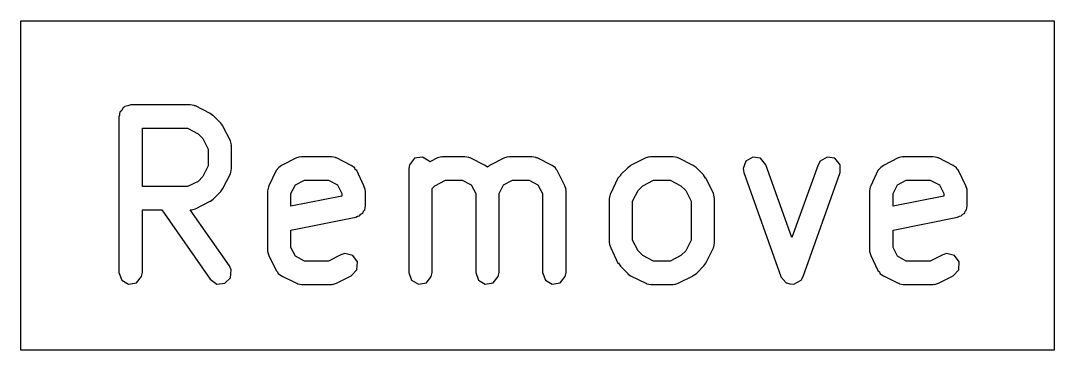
# Model space of a CAD drawing. Extents: x 4.8 to 22.9, y -15.1 to -10.8.
# Drawn here: x 18.9355 to 19.1963, y -11.9113 to -11.8282 of the extents above; entities that cross this region are included whole.
import ezdxf

# ---------------------------------------------------------------- set-up
doc = ezdxf.new("R2010")
doc.units = 0
doc.header["$MEASUREMENT"] = 0
doc.layers.add('BLACK', color=7, linetype='CONTINUOUS')

msp = doc.modelspace()

# ---------------------------------------------------------------- linework, layer by layer
at = {"layer": 'BLACK', "linetype": 'CONTINUOUS'}
for p, q in [((18.9355, -11.9113), (18.9355, -11.8282)), ((18.9355, -11.8282), (19.1963, -11.8282)), ((19.1963, -11.8282), (19.1963, -11.9113)), ((18.9614, -11.8501), (18.961, -11.8508)), ((18.9616, -11.85), (18.9614, -11.8501)), ((18.9618, -11.8498), (18.9616, -11.85)), ((18.9625, -11.8497), (18.9618, -11.8498)), ((18.9633, -11.8494), (18.9625, -11.8497)), ((18.9783, -11.8494), (18.9633, -11.8494)), ((18.9793, -11.8496), (18.9783, -11.8494)), ((18.9794, -11.8497), (18.9793, -11.8496)), ((18.9796, -11.8497), (18.9794, -11.8497)), ((18.9833, -11.8516), (18.9796, -11.8497)), ((18.9604, -11.852), (18.9603, -11.8524)), ((18.9603, -11.8524), (18.9603, -11.8917)), ((18.9605, -11.8513), (18.9604, -11.8517)), ((18.9604, -11.8517), (18.9604, -11.8518)), ((18.9604, -11.8518), (18.9604, -11.852)), ((18.961, -11.8508), (18.9605, -11.8513)), ((18.984, -11.8521), (18.9833, -11.8516)), ((18.9841, -11.8521), (18.984, -11.8521)), ((18.986, -11.854), (18.9841, -11.8521)), ((18.9662, -11.87), (18.9662, -11.8553)), ((18.9662, -11.8553), (18.9776, -11.8553)), ((18.9776, -11.8553), (18.9803, -11.8567)), ((18.9865, -11.8547), (18.986, -11.854)), ((18.9865, -11.8548), (18.9865, -11.8547)), ((18.9884, -11.8585), (18.9865, -11.8548)), ((18.9803, -11.8567), (18.9815, -11.8579)), ((18.9815, -11.8579), (18.9828, -11.8606)), ((18.9887, -11.8595), (18.9884, -11.8585)), ((18.9828, -11.8606), (18.9828, -11.8648)), ((18.9886, -11.8597), (18.9887, -11.8595)), ((18.9887, -11.8599), (18.9886, -11.8597)), ((18.9887, -11.8655), (18.9887, -11.8599)), ((19.0051, -11.8628), (19.0013, -11.8647)), ((19.006, -11.8625), (19.0051, -11.8628)), ((19.0062, -11.8626), (19.006, -11.8625)), ((19.0064, -11.8625), (19.0062, -11.8626)), ((19.0139, -11.8625), (19.0064, -11.8625)), ((19.0149, -11.8627), (19.0139, -11.8625)), ((19.015, -11.8628), (19.0149, -11.8627)), ((19.0152, -11.8628), (19.015, -11.8628)), ((19.0189, -11.8647), (19.0152, -11.8628)), ((19.0349, -11.8629), (19.0336, -11.8645)), ((19.0369, -11.8626), (19.0349, -11.8629)), ((19.0386, -11.8636), (19.0369, -11.8626)), ((19.0387, -11.8638), (19.0386, -11.8636)), ((19.0407, -11.8628), (19.0387, -11.8638)), ((19.0417, -11.8625), (19.0407, -11.8628)), ((19.0418, -11.8626), (19.0417, -11.8625)), ((19.042, -11.8625), (19.0418, -11.8626)), ((19.0476, -11.8625), (19.042, -11.8625)), ((19.0486, -11.8627), (19.0476, -11.8625)), ((19.0488, -11.8628), (19.0486, -11.8627)), ((19.0489, -11.8628), (19.0488, -11.8628)), ((19.0527, -11.8647), (19.0489, -11.8628)), ((19.0576, -11.8628), (19.0538, -11.8647)), ((19.0585, -11.8625), (19.0576, -11.8628)), ((19.0587, -11.8626), (19.0585, -11.8625)), ((19.0589, -11.8625), (19.0587, -11.8626)), ((19.0645, -11.8625), (19.0589, -11.8625)), ((19.0655, -11.8627), (19.0645, -11.8625)), ((19.0656, -11.8628), (19.0655, -11.8627)), ((19.0658, -11.8628), (19.0656, -11.8628)), ((19.0696, -11.8647), (19.0658, -11.8628)), ((19.0932, -11.8628), (19.0894, -11.8647)), ((19.0942, -11.8625), (19.0932, -11.8628)), ((19.0943, -11.8626), (19.0942, -11.8625)), ((19.0945, -11.8625), (19.0943, -11.8626)), ((19.1001, -11.8625), (19.0945, -11.8625)), ((19.1011, -11.8627), (19.1001, -11.8625)), ((19.1013, -11.8628), (19.1011, -11.8627)), ((19.1014, -11.8628), (19.1013, -11.8628)), ((19.1052, -11.8647), (19.1014, -11.8628)), ((19.1185, -11.8636), (19.1178, -11.8655)), ((19.1202, -11.8626), (19.1185, -11.8636)), ((19.1222, -11.8629), (19.1202, -11.8626)), ((19.1235, -11.8645), (19.1222, -11.8629)), ((19.1372, -11.8636), (19.1367, -11.8645)), ((19.139, -11.8626), (19.1372, -11.8636)), ((19.1409, -11.8629), (19.139, -11.8626)), ((19.1423, -11.8645), (19.1409, -11.8629)), ((19.1569, -11.8628), (19.1532, -11.8647)), ((19.1579, -11.8625), (19.1569, -11.8628)), ((19.1581, -11.8626), (19.1579, -11.8625)), ((19.1582, -11.8625), (19.1581, -11.8626)), ((19.1657, -11.8625), (19.1582, -11.8625)), ((19.1667, -11.8627), (19.1657, -11.8625)), ((19.1669, -11.8628), (19.1667, -11.8627)), ((19.1671, -11.8628), (19.1669, -11.8628)), ((19.1708, -11.8647), (19.1671, -11.8628)), ((18.9828, -11.8648), (18.9815, -11.8675)), ((18.9885, -11.8665), (18.9887, -11.8655)), ((19, -11.866), (18.9981, -11.8698)), ((19.0006, -11.8652), (19, -11.866)), ((19.001, -11.865), (19.0006, -11.8652)), ((19.0013, -11.8647), (19.001, -11.865)), ((19.0198, -11.8653), (19.0189, -11.8647)), ((19.0199, -11.8657), (19.0198, -11.8653)), ((19.0203, -11.866), (19.0199, -11.8657)), ((19.0221, -11.8698), (19.0203, -11.866)), ((19.0336, -11.8645), (19.0334, -11.8655)), ((19.0334, -11.8655), (19.0334, -11.8917)), ((19.0533, -11.8651), (19.0527, -11.8647)), ((19.0535, -11.865), (19.0533, -11.8651)), ((19.0538, -11.8647), (19.0535, -11.865)), ((19.0704, -11.8653), (19.0696, -11.8647)), ((19.0706, -11.8657), (19.0704, -11.8653)), ((19.0709, -11.866), (19.0706, -11.8657)), ((19.0728, -11.8698), (19.0709, -11.866)), ((19.0887, -11.8653), (19.0868, -11.8671)), ((19.0894, -11.8648), (19.0887, -11.8653)), ((19.0894, -11.8647), (19.0894, -11.8648)), ((19.1059, -11.8652), (19.1052, -11.8647)), ((19.106, -11.8653), (19.1059, -11.8652)), ((19.1078, -11.8671), (19.106, -11.8653)), ((19.1178, -11.8655), (19.118, -11.8665)), ((19.1301, -11.8829), (19.1235, -11.8645)), ((19.1367, -11.8645), (19.1301, -11.8829)), ((19.1423, -11.8665), (19.1423, -11.8645)), ((19.1518, -11.866), (19.15, -11.8698)), ((19.1525, -11.8652), (19.1518, -11.866)), ((19.1529, -11.865), (19.1525, -11.8652)), ((19.1532, -11.8647), (19.1529, -11.865)), ((19.1716, -11.8653), (19.1708, -11.8647)), ((19.1718, -11.8657), (19.1716, -11.8653)), ((19.1721, -11.866), (19.1718, -11.8657)), ((19.174, -11.8698), (19.1721, -11.866)), ((18.9803, -11.8687), (18.9776, -11.87)), ((18.9815, -11.8675), (18.9803, -11.8687)), ((18.9865, -11.8705), (18.9884, -11.8668)), ((18.9884, -11.8666), (18.9885, -11.8665)), ((18.9884, -11.8668), (18.9884, -11.8666)), ((19.0048, -11.8696), (19.0071, -11.8684)), ((19.0071, -11.8684), (19.0132, -11.8684)), ((19.0132, -11.8684), (19.0154, -11.8696)), ((19.04, -11.8698), (19.0427, -11.8684)), ((19.0427, -11.8684), (19.0469, -11.8684)), ((19.0469, -11.8684), (19.0492, -11.8696)), ((19.0573, -11.8696), (19.0596, -11.8684)), ((19.0596, -11.8684), (19.0638, -11.8684)), ((19.0638, -11.8684), (19.066, -11.8696)), ((19.0862, -11.8679), (19.0844, -11.8717)), ((19.0868, -11.8672), (19.0862, -11.8679)), ((19.0868, -11.8671), (19.0868, -11.8672)), ((19.0925, -11.8698), (19.0952, -11.8684)), ((19.0952, -11.8684), (19.0994, -11.8684)), ((19.0994, -11.8684), (19.1021, -11.8698)), ((19.1083, -11.8679), (19.1078, -11.8671)), ((19.1084, -11.8679), (19.1083, -11.8679)), ((19.1103, -11.8717), (19.1084, -11.8679)), ((19.118, -11.8665), (19.1273, -11.8927)), ((19.1329, -11.8927), (19.1423, -11.8665)), ((19.1567, -11.8696), (19.1589, -11.8684)), ((19.1589, -11.8684), (19.165, -11.8684)), ((19.165, -11.8684), (19.1673, -11.8696)), ((18.9776, -11.87), (18.9662, -11.87)), ((18.9841, -11.8732), (18.986, -11.8713)), ((18.986, -11.8713), (18.9865, -11.8705)), ((18.986, -11.8713), (18.986, -11.8713)), ((18.998, -11.8701), (18.9978, -11.8711)), ((18.9978, -11.8711), (18.9978, -11.8861)), ((18.9981, -11.87), (18.998, -11.8701)), ((18.9981, -11.8698), (18.9981, -11.87)), ((19.0037, -11.8718), (19.0048, -11.8696)), ((19.0154, -11.8696), (19.0165, -11.8718)), ((19.0224, -11.8708), (19.0221, -11.8698)), ((19.0224, -11.8709), (19.0224, -11.8708)), ((19.0225, -11.8711), (19.0224, -11.8709)), ((19.0225, -11.8749), (19.0225, -11.8711)), ((19.0393, -11.8705), (19.04, -11.8698)), ((19.0393, -11.8917), (19.0393, -11.8705)), ((19.0492, -11.8696), (19.0503, -11.8718)), ((19.0562, -11.8718), (19.0573, -11.8696)), ((19.066, -11.8696), (19.0672, -11.8718)), ((19.0731, -11.8708), (19.0728, -11.8698)), ((19.073, -11.8709), (19.0731, -11.8708)), ((19.0731, -11.8711), (19.073, -11.8709)), ((19.0731, -11.8917), (19.0731, -11.8711)), ((19.0899, -11.8737), (19.0913, -11.871)), ((19.0913, -11.871), (19.0925, -11.8698)), ((19.1021, -11.8698), (19.1033, -11.871)), ((19.1033, -11.871), (19.1047, -11.8737)), ((19.1498, -11.8701), (19.1497, -11.8711)), ((19.1497, -11.8711), (19.1497, -11.8861)), ((19.1499, -11.87), (19.1498, -11.8701)), ((19.15, -11.8698), (19.1499, -11.87)), ((19.1556, -11.8718), (19.1567, -11.8696)), ((19.1673, -11.8696), (19.1684, -11.8718)), ((19.1743, -11.8708), (19.174, -11.8698)), ((19.1743, -11.8709), (19.1743, -11.8708)), ((19.1743, -11.8711), (19.1743, -11.8709)), ((19.1743, -11.8749), (19.1743, -11.8711)), ((18.9796, -11.8756), (18.9833, -11.8737)), ((18.9833, -11.8737), (18.9834, -11.8737)), ((18.9834, -11.8737), (18.9841, -11.8732)), ((19.0037, -11.875), (19.0037, -11.8718)), ((19.0165, -11.8724), (19.0037, -11.875)), ((19.0165, -11.8718), (19.0165, -11.8724)), ((19.0503, -11.8718), (19.0503, -11.8917)), ((19.0562, -11.8917), (19.0562, -11.8718)), ((19.0672, -11.8718), (19.0672, -11.8917)), ((19.0842, -11.872), (19.084, -11.873)), ((19.084, -11.873), (19.084, -11.8842)), ((19.0843, -11.8718), (19.0842, -11.872)), ((19.0844, -11.8717), (19.0843, -11.8718)), ((19.0899, -11.8835), (19.0899, -11.8737)), ((19.1047, -11.8737), (19.1047, -11.8835)), ((19.1105, -11.8726), (19.1103, -11.8717)), ((19.1105, -11.8728), (19.1105, -11.8726)), ((19.1106, -11.873), (19.1105, -11.8728)), ((19.1106, -11.8842), (19.1106, -11.873)), ((19.1556, -11.875), (19.1556, -11.8718)), ((19.1684, -11.8724), (19.1556, -11.875)), ((19.1684, -11.8718), (19.1684, -11.8724)), ((18.9662, -11.8917), (18.9662, -11.8759)), ((18.9662, -11.8759), (18.9711, -11.8759)), ((18.9711, -11.8759), (18.9833, -11.8934)), ((18.9882, -11.89), (18.9783, -11.8759)), ((18.9783, -11.8759), (18.9784, -11.8759)), ((18.9784, -11.8759), (18.9786, -11.8759)), ((18.9786, -11.8759), (18.9796, -11.8756)), ((19.0213, -11.877), (19.0218, -11.8767)), ((19.0218, -11.8767), (19.022, -11.8762)), ((19.022, -11.8762), (19.0223, -11.8759)), ((19.0223, -11.8759), (19.0225, -11.8749)), ((19.1732, -11.877), (19.1737, -11.8767)), ((19.1737, -11.8767), (19.1738, -11.8762)), ((19.1738, -11.8762), (19.1741, -11.8759)), ((19.1741, -11.8759), (19.1743, -11.8749)), ((19.0037, -11.881), (19.0201, -11.8777)), ((19.0201, -11.8777), (19.0205, -11.8775)), ((19.0205, -11.8775), (19.021, -11.8774)), ((19.021, -11.8774), (19.0213, -11.877)), ((19.1556, -11.881), (19.1719, -11.8777)), ((19.1719, -11.8777), (19.1724, -11.8775)), ((19.1724, -11.8775), (19.1728, -11.8774)), ((19.1728, -11.8774), (19.1732, -11.877)), ((19.0037, -11.8854), (19.0037, -11.881)), ((19.1556, -11.8854), (19.1556, -11.881)), ((19.084, -11.8842), (19.0841, -11.8844)), ((19.0841, -11.8844), (19.0841, -11.8846)), ((19.0841, -11.8846), (19.0844, -11.8855)), ((19.0913, -11.8862), (19.0899, -11.8835)), ((19.1047, -11.8835), (19.1033, -11.8862)), ((19.1104, -11.8852), (19.1106, -11.8842)), ((18.9978, -11.8861), (18.9979, -11.8863)), ((18.9979, -11.8863), (18.9978, -11.8864)), ((18.9978, -11.8864), (18.9981, -11.8874)), ((19.0048, -11.8876), (19.0037, -11.8854)), ((19.0163, -11.8872), (19.0132, -11.8888)), ((19.0173, -11.8869), (19.0163, -11.8872)), ((19.0193, -11.8874), (19.0173, -11.8869)), ((19.0844, -11.8855), (19.0862, -11.8893)), ((19.0925, -11.8874), (19.0913, -11.8862)), ((19.1033, -11.8862), (19.1021, -11.8874)), ((19.1084, -11.8893), (19.1103, -11.8855)), ((19.1103, -11.8854), (19.1104, -11.8852)), ((19.1103, -11.8855), (19.1103, -11.8854)), ((19.1497, -11.8861), (19.1497, -11.8863)), ((19.1497, -11.8863), (19.1497, -11.8864)), ((19.1497, -11.8864), (19.15, -11.8874)), ((19.1567, -11.8876), (19.1556, -11.8854)), ((19.1682, -11.8872), (19.165, -11.8888)), ((19.1691, -11.8869), (19.1682, -11.8872)), ((19.1711, -11.8874), (19.1691, -11.8869)), ((18.9981, -11.8874), (19, -11.8912)), ((19.0071, -11.8888), (19.0048, -11.8876)), ((19.0132, -11.8888), (19.0071, -11.8888)), ((19.0205, -11.889), (19.0193, -11.8874)), ((19.0203, -11.891), (19.0205, -11.889)), ((19.0862, -11.8893), (19.0863, -11.8893)), ((19.0863, -11.8893), (19.0868, -11.8901)), ((19.0952, -11.8888), (19.0925, -11.8874)), ((19.0994, -11.8888), (19.0952, -11.8888)), ((19.1021, -11.8874), (19.0994, -11.8888)), ((19.1079, -11.89), (19.1084, -11.8893)), ((19.15, -11.8874), (19.1518, -11.8912)), ((19.1589, -11.8888), (19.1567, -11.8876)), ((19.165, -11.8888), (19.1589, -11.8888)), ((19.1723, -11.889), (19.1711, -11.8874)), ((19.1722, -11.891), (19.1723, -11.889)), ((18.9603, -11.8917), (18.961, -11.8936)), ((18.966, -11.8927), (18.9662, -11.8917)), ((18.9886, -11.891), (18.9882, -11.89)), ((18.9884, -11.893), (18.9886, -11.891)), ((19, -11.8912), (19.0003, -11.8915)), ((19.0003, -11.8915), (19.0005, -11.8919)), ((19.0005, -11.8919), (19.0013, -11.8925)), ((19.0189, -11.8925), (19.0203, -11.891)), ((19.0334, -11.8917), (19.0341, -11.8936)), ((19.0391, -11.8927), (19.0393, -11.8917)), ((19.0503, -11.8917), (19.051, -11.8936)), ((19.056, -11.8927), (19.0562, -11.8917)), ((19.0672, -11.8917), (19.0679, -11.8936)), ((19.0729, -11.8927), (19.0731, -11.8917)), ((19.0868, -11.8901), (19.0887, -11.8919)), ((19.0887, -11.8919), (19.0887, -11.892)), ((19.0887, -11.892), (19.0894, -11.8925)), ((19.1052, -11.8924), (19.106, -11.8919)), ((19.1052, -11.8925), (19.1052, -11.8924)), ((19.106, -11.8919), (19.1078, -11.8901)), ((19.1078, -11.8901), (19.1079, -11.89)), ((19.1518, -11.8912), (19.1522, -11.8915)), ((19.1522, -11.8915), (19.1523, -11.8919)), ((19.1523, -11.8919), (19.1532, -11.8925)), ((19.1708, -11.8925), (19.1722, -11.891)), ((18.961, -11.8936), (18.9627, -11.8946)), ((18.9627, -11.8946), (18.9647, -11.8943)), ((18.9647, -11.8943), (18.966, -11.8927)), ((18.9833, -11.8934), (18.985, -11.8946)), ((18.985, -11.8946), (18.987, -11.8944)), ((18.987, -11.8944), (18.9884, -11.893)), ((19.0013, -11.8925), (19.0051, -11.8944)), ((19.0051, -11.8944), (19.0052, -11.8944)), ((19.0052, -11.8944), (19.0054, -11.8945)), ((19.0054, -11.8945), (19.0064, -11.8947)), ((19.0064, -11.8947), (19.0139, -11.8947)), ((19.0139, -11.8947), (19.014, -11.8946)), ((19.014, -11.8946), (19.0142, -11.8947)), ((19.0142, -11.8947), (19.0152, -11.8944)), ((19.0152, -11.8944), (19.0189, -11.8925)), ((19.0341, -11.8936), (19.0359, -11.8946)), ((19.0359, -11.8946), (19.0379, -11.8943)), ((19.0379, -11.8943), (19.0391, -11.8927)), ((19.051, -11.8936), (19.0527, -11.8946)), ((19.0527, -11.8946), (19.0547, -11.8943)), ((19.0547, -11.8943), (19.056, -11.8927)), ((19.0679, -11.8936), (19.0696, -11.8946)), ((19.0696, -11.8946), (19.0716, -11.8943)), ((19.0716, -11.8943), (19.0729, -11.8927)), ((19.0894, -11.8925), (19.0932, -11.8944)), ((19.0932, -11.8944), (19.0933, -11.8944)), ((19.0933, -11.8944), (19.0935, -11.8945)), ((19.0935, -11.8945), (19.0945, -11.8947)), ((19.0945, -11.8947), (19.1001, -11.8947)), ((19.1001, -11.8947), (19.1003, -11.8946)), ((19.1003, -11.8946), (19.1005, -11.8947)), ((19.1005, -11.8947), (19.1014, -11.8944)), ((19.1014, -11.8944), (19.1052, -11.8925)), ((19.1273, -11.8927), (19.1273, -11.8927)), ((19.1273, -11.8927), (19.1273, -11.8928)), ((19.1273, -11.8928), (19.128, -11.8935)), ((19.128, -11.8935), (19.1286, -11.8943)), ((19.1286, -11.8943), (19.1286, -11.8943)), ((19.1286, -11.8943), (19.1287, -11.8943)), ((19.1287, -11.8943), (19.1296, -11.8945)), ((19.1296, -11.8945), (19.1306, -11.8946)), ((19.1306, -11.8946), (19.1315, -11.8941)), ((19.1306, -11.8946), (19.1306, -11.8946)), ((19.1306, -11.8946), (19.1306, -11.8946)), ((19.1315, -11.8941), (19.1324, -11.8936)), ((19.1324, -11.8936), (19.1329, -11.8927)), ((19.1324, -11.8936), (19.1324, -11.8936)), ((19.1324, -11.8936), (19.1324, -11.8936)), ((19.1532, -11.8925), (19.1569, -11.8944)), ((19.1569, -11.8944), (19.1571, -11.8944)), ((19.1571, -11.8944), (19.1572, -11.8945)), ((19.1572, -11.8945), (19.1582, -11.8947)), ((19.1582, -11.8947), (19.1657, -11.8947)), ((19.1657, -11.8947), (19.1659, -11.8946)), ((19.1659, -11.8946), (19.1661, -11.8947)), ((19.1661, -11.8947), (19.1671, -11.8944)), ((19.1671, -11.8944), (19.1708, -11.8925)), ((19.1963, -11.9113), (18.9355, -11.9113))]:
    msp.add_line(p, q, dxfattribs=at)

doc.saveas('drawing.dxf')
